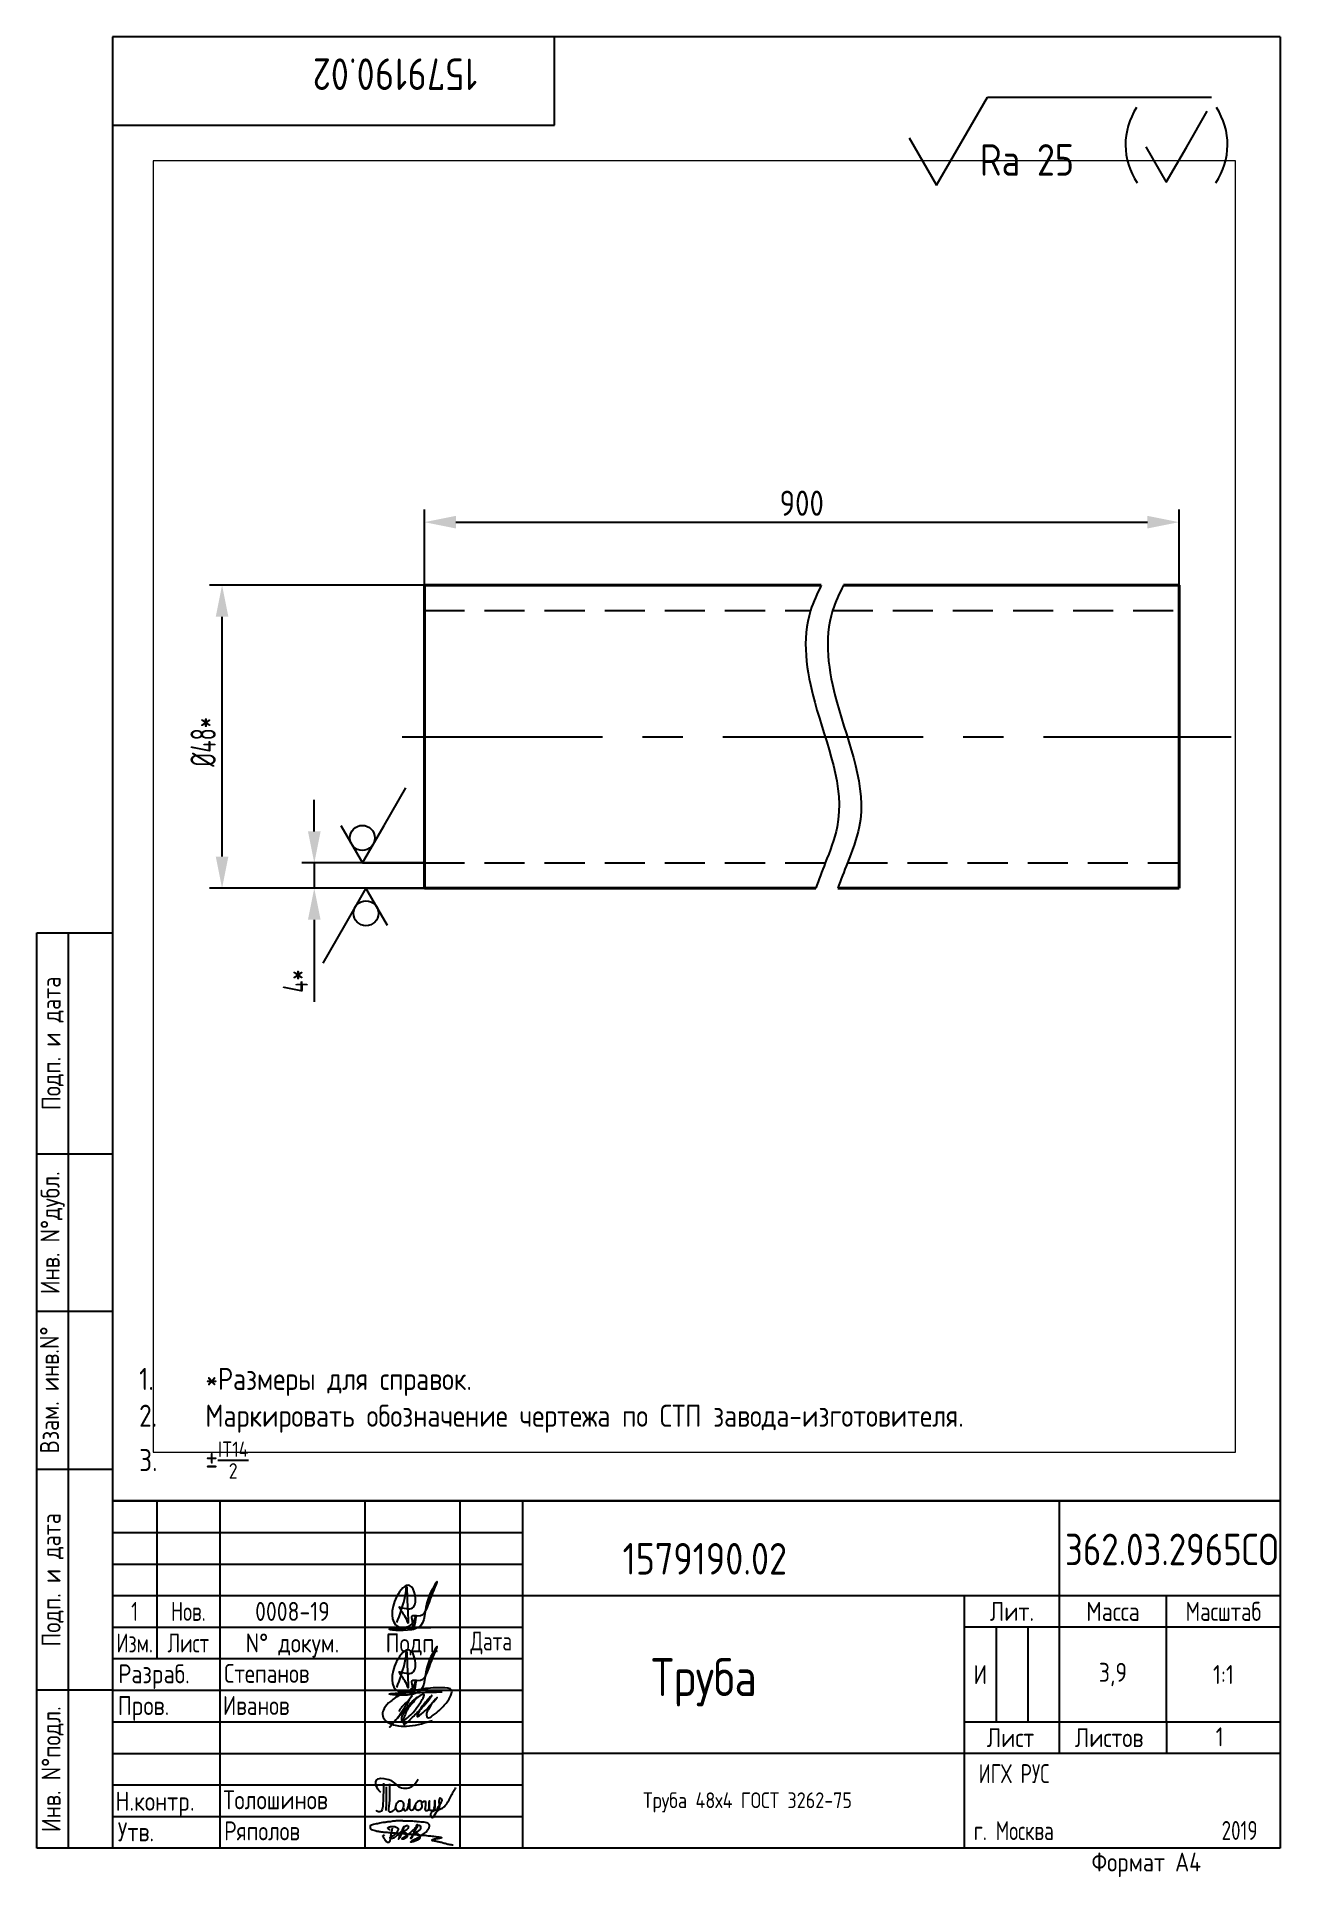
# Paper-space layout 'Лист1' of a CAD drawing. Header units: millimetres. Extents: x 7 to 204, y 0 to 291.
# The model-space entities are those that its viewports show. They can reach past a viewport. Long polylines and large blocks are cut down to what shows.
import ezdxf
from ezdxf.enums import TextEntityAlignment as Align

# ---------------------------------------------------------------- set-up
doc = ezdxf.new("R2010")
doc.units = ezdxf.units.MM
doc.linetypes.add('CENTER', pattern=[50.8, 31.75, -6.35, 6.35, -6.35])
doc.linetypes.add('HIDDEN', pattern=[9.525, 6.35, -3.175])
for name, color, linetype in [('12_SURFACE_FINISH', 7, 'Continuous'), ('Bord', 1, 'Continuous'), ('Cen', 5, 'CENTER'), ('Dim', 7, 'Continuous'), ('Hide', 2, 'HIDDEN'), ('Text', 3, 'Continuous')]:
    doc.layers.add(name, color=color, linetype=linetype)
doc.layers.add('AM_VIEWS', color=1, linetype='Continuous', lineweight=25, plot=False)
doc.layers.add('Cont', color=6, linetype='Continuous', lineweight=40)
doc.layers.add('Основные', color=5, linetype='Continuous', lineweight=40)
doc.styles.get("Standard").update_dxf_attribs({"font": 'arial.ttf'})
doc.styles.add('Style1', font='romans.shx', dxfattribs={"width": 0.8})
doc.dimstyles.new('DIMSTYLE_1', dxfattribs={"dimtxt": 4, "dimasz": 5, "dimexe": 2, "dimexo": 0, "dimgap": 1, "dimtad": 1, "dimdec": 4, "dimlfac": 2, "dimdsep": 46, "dimtxsty": 'Standard', "dimblk": '_FILLED', "dimblk1": '_FILLED', "dimblk2": '_FILLED', "dimcen": 0.09, "dimadec": 4, "dimazin": 2, "dimtp": 0.3, "dimtm": 0.3, "dimtfac": 1, "dimtdec": 4, "dimtofl": 0, "dimtmove": 0, "dimatfit": 3, "dimldrblk": '_FILLED', "dimfxl": 1, "dimtolj": 1, "dimarcsym": 0})
doc.dimstyles.new('DIMSTYLE_2', dxfattribs={"dimtxt": 4, "dimasz": 5, "dimexe": 2, "dimexo": 0, "dimgap": 1, "dimtad": 1, "dimdec": 4, "dimlfac": 2, "dimdsep": 46, "dimtxsty": 'Standard', "dimblk": '_FILLED', "dimblk1": '_FILLED', "dimblk2": '_FILLED', "dimcen": 0.09, "dimadec": 4, "dimazin": 2, "dimtp": 0.2, "dimtm": 0.2, "dimtfac": 1, "dimtdec": 4, "dimtofl": 0, "dimtmove": 0, "dimatfit": 3, "dimldrblk": '_FILLED', "dimfxl": 1, "dimtolj": 1, "dimarcsym": 0})

# ---------------------------------------------------------------- blocks, each defined once
blk = doc.blocks.new('A$C63F45750')
at = {"layer": 'Text'}
for points, knots in [([(3.17, 2.37), (3.12, 2.38), (3.04, 2.41), (2.94, 2.5), (2.85, 2.57), (2.79, 2.69), (2.87, 2.77), (2.99, 2.84), (3.16, 2.89), (3.36, 2.93), (3.6, 2.95), (3.82, 2.92), (4.05, 2.87), (4.25, 2.78), (4.45, 2.63), (4.46, 2.42), (4.38, 2.26), (4.28, 2.1), (4.17, 1.94), (4.03, 1.78), (3.89, 1.62), (3.75, 1.52), (3.63, 1.43), (3.49, 1.36), (3.35, 1.3), (3.24, 1.25), (3.16, 1.21), (3.12, 1.15), (3.19, 1.1), (3.27, 1.09), (3.4, 1.07), (3.55, 1.07), (3.72, 1.12), (3.92, 1.19), (4.1, 1.34), (4.26, 1.51), (4.44, 1.65), (4.59, 1.81), (4.74, 1.93), (4.84, 2.04), (4.93, 2.14), (5.07, 2.29), (5.19, 2.53), (5.28, 2.68), (5.35, 2.96), (5.23, 2.66), (5.2, 2.44), (5.04, 2.09), (4.95, 1.81), (4.86, 1.57), (4.75, 1.31), (4.67, 1.12), (4.46, 0.78), (4.62, 1.17), (4.71, 1.45), (4.88, 1.74), (5.01, 2), (5.08, 2.19), (5.19, 2.4), (5.32, 2.58), (5.4, 2.75), (5.52, 2.89), (5.65, 3.04), (5.85, 3.1), (6.02, 3.03), (6.08, 2.87), (6.03, 2.7), (5.9, 2.51), (5.7, 2.37), (5.55, 2.23), (5.4, 2.17), (5.31, 2.12), (5.12, 2.09), (5.35, 2.07), (5.48, 2), (5.64, 1.93), (5.75, 1.8), (5.85, 1.67), (5.89, 1.54), (5.89, 1.37), (5.8, 1.2), (5.63, 1.06), (5.41, 0.94), (5.23, 0.86), (5.02, 0.92), (5.13, 1.1), (5.28, 1.16), (5.44, 1.27), (5.61, 1.36), (5.74, 1.46), (5.86, 1.53), (5.95, 1.61), (6.05, 1.69), (6.15, 1.77), (6.28, 1.87), (6.46, 2.02), (6.65, 2.19), (6.83, 2.37), (6.98, 2.49), (7.11, 2.61), (7.2, 2.74), (7.32, 2.84), (7.42, 2.97), (7.48, 3.08), (7.48, 3.27), (7.34, 3.08), (7.28, 2.94), (7.18, 2.69), (7.1, 2.46), (7, 2.22), (6.93, 1.98), (6.83, 1.78), (6.73, 1.55), (6.67, 1.34), (6.6, 1.14), (6.56, 1.03), (6.39, 0.99), (6.62, 1.33), (6.75, 1.54), (6.93, 1.87), (7.05, 2.08), (7.18, 2.32), (7.33, 2.6), (7.47, 2.89), (7.6, 3.07), (7.79, 3.18), (7.95, 3.01), (8, 2.81), (7.99, 2.62), (7.94, 2.46), (7.83, 2.33), (7.69, 2.22), (7.53, 2.11), (7.37, 2.03), (7.21, 1.99), (7.11, 1.97), (6.89, 1.98), (7.07, 1.94), (7.15, 1.9), (7.27, 1.88), (7.39, 1.84), (7.52, 1.81), (7.62, 1.72), (7.7, 1.62), (7.78, 1.51), (7.83, 1.39), (7.87, 1.26), (7.88, 1.13), (7.86, 0.99), (7.75, 0.88), (7.6, 0.77), (7.4, 0.73), (7.19, 0.66), (6.97, 0.55), (6.71, 0.48), (6.57, 0.44), (6.42, 0.42), (6.52, 0.58), (6.61, 0.64), (6.81, 0.78), (7.06, 0.89), (7.33, 1.04), (7.55, 1.16), (7.7, 1.24), (7.84, 1.32), (7.99, 1.43), (8.21, 1.58), (8.48, 1.76), (8.74, 1.95), (8.97, 2.12), (9.1, 2.29), (9.23, 2.44), (9.3, 2.6), (9.37, 2.74), (9.42, 2.92), (9.45, 3.13), (9.21, 3.48), (8.67, 3.59), (8.09, 3.63), (7.57, 3.66), (7.06, 3.74), (6.57, 3.75), (6.09, 3.74), (5.67, 3.78), (5.28, 3.78), (4.96, 3.81), (4.65, 3.83), (4.31, 3.82), (3.97, 3.79), (3.61, 3.74), (3.22, 3.67), (2.86, 3.66), (2.53, 3.61), (2.18, 3.52), (1.78, 3.54), (1.38, 3.37), (0.96, 3.35), (0.58, 3.24), (0.25, 3.19), (0.03, 3.06), (-0.03, 2.83), (0.02, 2.6), (0.26, 2.38), (0.59, 2.33), (1, 2.2), (1.48, 2.15), (1.93, 2.05), (2.35, 2.02), (2.72, 2.01), (3.11, 1.94), (3.68, 1.94), (4.25, 1.83), (4.91, 1.87), (5.53, 1.76), (6.13, 1.72), (6.73, 1.71), (7.32, 1.62), (7.99, 1.55), (8.64, 1.54), (9.16, 1.46), (9.61, 1.42), (10.03, 1.4), (10.41, 1.32), (10.73, 1.29), (11.01, 1.24), (11.18, 1.23), (11.42, 1.14), (11.18, 1.06), (11.01, 1.03), (10.71, 0.98), (10.37, 0.92), (10.1, 0.91), (9.65, 0.75), (10.22, 0.67), (10.54, 0.59), (11.08, 0.47), (11.61, 0.35), (12.17, 0.15), (12.64, 0.08), (12.98, 0.03), (13.11, 0.01), (13.18, 0)], [0, 0, 0, 0, 0.153866, 0.270441, 0.388867, 0.510533, 0.592156, 0.71333, 0.90842, 1.11344, 1.349254, 1.61246, 1.782219, 2.047249, 2.291879, 2.451528, 2.651081, 2.806158, 3.017979, 3.227348, 3.462381, 3.633009, 3.75766, 3.920516, 4.080796, 4.214529, 4.291786, 4.349969, 4.397594, 4.50822, 4.594826, 4.799244, 4.954392, 5.128468, 5.437537, 5.632649, 5.842485, 6.094987, 6.293219, 6.410959, 6.551192, 6.687808, 7.022147, 7.294342, 7.425356, 7.52079, 7.946481, 8.313051, 8.59833, 8.833695, 9.090496, 9.427695, 9.601191, 9.883219, 10.093306, 10.673943, 10.798776, 10.974628, 11.287247, 11.486184, 11.648652, 11.848902, 12.027194, 12.25348, 12.40059, 12.537783, 12.716293, 12.91523, 13.208551, 13.438489, 13.549668, 13.67779, 13.77127, 13.930001, 14.029091, 14.272112, 14.434836, 14.547084, 14.739051, 14.830983, 15.061241, 15.268922, 15.500489, 15.788979, 15.879568, 16.024283, 16.221854, 16.418714, 16.593102, 16.783247, 16.91018, 17.018213, 17.135263, 17.278205, 17.430482, 17.620087, 17.979626, 18.191789, 18.388716, 18.565718, 18.714854, 18.857929, 19.039974, 19.171375, 19.283034, 19.400085, 19.618058, 19.882245, 20.150781, 20.377854, 20.649532, 20.89723, 21.042543, 21.40016, 21.557817, 21.667145, 21.752781, 21.926256, 22.412297, 22.813145, 22.961412, 23.171289, 23.607257, 23.940428, 24.110007, 24.291214, 24.48084, 24.697609, 24.904078, 25.034245, 25.218018, 25.407651, 25.573473, 25.787447, 25.930292, 26.051316, 26.18846, 26.285312, 26.406799, 26.52425, 26.630463, 26.793722, 26.898606, 27.029313, 27.171012, 27.314101, 27.419918, 27.580557, 27.709367, 27.829268, 28.024364, 28.266961, 28.41242, 28.705761, 28.989137, 29.187748, 29.233768, 29.332802, 29.529535, 29.667094, 30.039923, 30.332117, 30.61061, 30.769982, 30.856778, 31.109923, 31.313488, 31.656425, 32.066331, 32.296628, 32.49714, 32.710276, 32.891468, 33.014834, 33.177747, 33.444503, 33.618009, 34.409008, 34.914636, 35.419802, 35.95397, 36.458179, 36.88069, 37.388403, 37.738353, 38.034261, 38.353468, 38.693154, 39.037638, 39.391136, 39.787481, 40.203773, 40.488977, 40.784975, 41.26625, 41.668005, 42.070065, 42.499388, 42.869834, 43.079573, 43.213439, 43.554591, 43.717296, 44.153724, 44.506336, 45.019111, 45.587859, 45.90191, 46.270392, 46.703958, 47.093115, 47.952647, 48.44014, 49.079253, 49.808223, 50.268654, 50.851051, 51.604831, 52.298429, 52.776925, 53.1907, 53.661988, 54.042386, 54.348524, 54.616841, 54.853814, 54.983777, 55.126096, 55.333328, 55.613101, 56.008732, 56.315809, 56.59982, 56.87931, 57.399251, 57.889617, 58.432507, 59.066698, 59.660314, 59.862668, 60.07277, 60.07277, 60.07277, 60.07277]), ([(2.31, 1.53), (2.26, 1.52), (2.17, 1.51), (2.06, 1.48), (1.93, 1.38), (2.07, 1.25), (2.14, 1.11), (2.26, 0.93), (2.39, 0.72), (2.57, 0.54), (2.71, 0.44), (2.86, 0.4), (3.02, 0.43), (3.14, 0.54), (3.21, 0.79), (3.25, 1.07), (3.31, 1.4), (3.35, 1.67), (3.38, 1.92), (3.47, 2.19), (3.5, 2.43), (3.54, 2.59), (3.56, 2.64)], [0, 0, 0, 0, 0.15847, 0.269731, 0.363591, 0.555514, 0.688037, 0.848606, 1.204359, 1.433632, 1.58673, 1.729549, 1.880686, 2.057874, 2.19169, 2.63505, 2.928153, 3.184121, 3.441863, 3.696117, 4.025873, 4.178055, 4.178055, 4.178055, 4.178055])]:
    blk.add_open_spline(points, degree=3, knots=knots, dxfattribs=at)
blk = doc.blocks.new('A$C4F4A4F5D')
at = {"layer": 'Основные', "lineweight": 25}
for points, knots in [([(0.76, 2.84), (0.53, 3.07), (0.02, 3.58), (-0.25, 5.26), (1.65, 5.12), (2.72, 4.57), (3.71, 3.46), (5.71, 3.44), (6.39, 4.52), (6.67, 4.97)], [0, 0, 0, 0, 0.995549, 2.196439, 3.853213, 4.970011, 6.02292, 8.170898, 9.705386, 9.705386, 9.705386, 9.705386]), ([(1.19, 4.34), (1.17, 3.4), (1.13, 2.06), (0.98, -0.44), (0.2, -0.16), (0.03, -0.03), (0, 0)], [0, 0, 0, 0, 3.274293, 4.654149, 5.171803, 5.30168, 5.30168, 5.30168, 5.30168]), ([(1.58, 3.74), (1.58, 3.25), (1.58, 2.32), (1.61, 1.07), (1.55, 0.31), (1.53, 0)], [0, 0, 0, 0, 1.453969, 2.804084, 3.740223, 3.740223, 3.740223, 3.740223]), ([(2.1, 4.21), (2.1, 3.72), (2.08, 2.67), (2.22, 1.45), (1.71, -0.56), (3.23, 0.14), (3.06, 1.09), (3.85, 1.74), (4.43, 1.17), (4.31, 0.54), (4.11, -0.15), (3.33, -0.21), (3.11, 0.28), (3.13, 0.53), (3.14, 0.66)], [0, 0, 0, 0, 1.402041, 3.063923, 4.415037, 5.298701, 6.374637, 7.087927, 7.603499, 8.330482, 8.911132, 9.613125, 9.996533, 10.366919, 10.366919, 10.366919, 10.366919]), ([(7.18, 1.27), (7.27, 1.3), (7.44, 1.37), (7.78, 1.56), (7.87, 1.06), (7.83, 0.71), (7.66, -0.05), (8.07, 0.01), (8.43, 0.12), (8.39, 0.68), (8.46, 1.9), (8.39, 0.94), (8.43, 0.6), (8.37, 0.05), (8.74, 0.07), (9.11, -0.03), (9.26, 0.49), (9.33, 0.95), (9.27, 1.34), (9.32, 1.77), (9.28, 0.91), (9.34, 0.6), (9.2, 0.14), (9.65, -0.01), (9.83, 0.61), (10.14, 1.03), (10.6, 1.72), (9.95, 2.11), (9.91, 1.23), (10.07, 0.69), (9.92, 0), (9.35, -0.37), (8.95, -1.56), (8.34, 0.07), (10.28, -0.02), (11.26, 1.1), (11.82, 2.15), (12.24, 3.04), (12.52, 3.46), (12.65, 3.65)], [0, 0, 0, 0, 0.305783, 0.619019, 0.796582, 1.5526, 2.082394, 2.34716, 2.5822, 3.136594, 4.040413, 4.363654, 5.267311, 5.441668, 5.78494, 6.114287, 6.466434, 7.104395, 7.620812, 7.679251, 8.272982, 8.692439, 9.1059, 9.338721, 9.784511, 10.568279, 11.297869, 11.566962, 12.285888, 12.851793, 13.545205, 14.102749, 15.055561, 15.671649, 17.422398, 18.699613, 20.16544, 20.963871, 21.66672, 21.66672, 21.66672, 21.66672]), ([(4.28, 0.44), (4.31, 0.37), (4.37, 0.25), (4.41, 0.06), (4.62, -0.05), (5, 0.18), (5.14, 0.84), (5.2, 1.3), (5.31, 2.06), (5.31, 1.17), (5.3, 0.78), (5.2, 0.26), (5.58, -0.01), (5.91, 0.16), (6.08, 0.5), (6.26, 0.9), (6.43, 1.31), (6.72, 1.59), (7.17, 1.58), (7.18, 1.05), (7.31, 0.57), (6.99, 0.02), (6.34, -0.02), (6.17, 0.51), (6.24, 0.79), (6.27, 0.92)], [0, 0, 0, 0, 0.247339, 0.413433, 0.559308, 0.874045, 1.558567, 2.392422, 2.645523, 3.22433, 3.719885, 4.231527, 4.573657, 4.879974, 5.190145, 5.704595, 6.19318, 6.529505, 6.863422, 7.269696, 7.83948, 8.395909, 8.926487, 9.378613, 9.791445, 9.791445, 9.791445, 9.791445])]:
    blk.add_open_spline(points, degree=3, knots=knots, dxfattribs=at)
blk = doc.blocks.new('SYM_131_BL9', base_point=(168.67, 275.27))
at = {"layer": '12_SURFACE_FINISH', "color": 2, "linetype": 'Continuous'}
for p, q in [((148.41, 269.94), (156.46, 283.87)), ((156.46, 283.87), (191.97, 283.87)), ((188.05, 276.03), (191.3, 281.65)), ((144.08, 277.44), (148.41, 269.94)), ((181.55, 276.03), (184.8, 270.4)), ((184.8, 270.4), (188.05, 276.03))]:
    blk.add_line(p, q, dxfattribs=at)
for centre, start, end in [((189.08, 276.35), 146.7128, 214.1116), ((183.76, 276.35), 325.8884, 33.2872)]:
    blk.add_arc(centre, 10.74, start, end, dxfattribs=at)
at = {"layer": '12_SURFACE_FINISH', "color": 2, "linetype": 'Continuous', "style": 'Style1', "width": 0.8}
blk.add_text('Ra 25', height=5, dxfattribs=at).set_placement((155.27, 271.44))
blk = doc.blocks.new('_FILLED')
at = {"color": 0, "linetype": 'ByBlock'}
blk.add_solid([(0, 0), (-1, 0.2), (-1, -0.2)], dxfattribs=at)
blk = doc.blocks.new('*D12')
at = {"layer": 'Defpoints', "color": 0, "linetype": 'Continuous', "transparency": 16777216}
for p in [(269.88, 273.18), (269.88, 263.18), (150.31, 259.18)]:
    blk.add_point(p, dxfattribs=at)
at = {"layer": 'Dim', "color": 0, "linetype": 'Continuous', "lineweight": -2, "transparency": 16777216}
for p, q in [((150.31, 259.18), (150.31, 275.18)), ((269.88, 263.18), (269.88, 275.18)), ((155.31, 273.18), (264.88, 273.18))]:
    blk.add_line(p, q, dxfattribs=at)
at = {"layer": 'Dim', "color": 0, "linetype": 'Continuous', "lineweight": -2, "transparency": 16777216, "xscale": 5, "yscale": 5, "zscale": 5, "rotation": 180}
blk.add_blockref('_FILLED', (150.31, 273.18), dxfattribs=at)
at = {"layer": 'Dim', "color": 0, "linetype": 'Continuous', "lineweight": -2, "transparency": 16777216, "xscale": 5, "yscale": 5, "zscale": 5}
blk.add_blockref('_FILLED', (269.88, 273.18), dxfattribs=at)
at = {"layer": 'Dim', "color": 0, "linetype": 'Continuous', "transparency": 16777216, "insert": (210.1, 278.18), "char_height": 4, "attachment_point": 2, "style": 'Style1'}
blk.add_mtext('\\A1;{\\Q0;900}', dxfattribs=at)
blk = doc.blocks.new('*D13')
at = {"layer": 'Defpoints', "color": 0, "linetype": 'Continuous', "transparency": 16777216}
for p in [(118.26, 263.18), (150.31, 263.18), (150.31, 215.18)]:
    blk.add_point(p, dxfattribs=at)
at = {"layer": 'Dim', "color": 0, "linetype": 'Continuous', "lineweight": -2, "transparency": 16777216}
for p, q in [((150.31, 263.18), (116.26, 263.18)), ((118.26, 220.18), (118.26, 258.18)), ((150.31, 215.18), (116.26, 215.18))]:
    blk.add_line(p, q, dxfattribs=at)
at = {"layer": 'Dim', "color": 0, "linetype": 'Continuous', "lineweight": -2, "transparency": 16777216, "xscale": 5, "yscale": 5, "zscale": 5}
for p, rotation in [((118.26, 263.18), 90), ((118.26, 215.18), 270)]:
    blk.add_blockref('_FILLED', p, dxfattribs=dict(at, rotation=rotation))
at = {"layer": 'Dim', "color": 0, "linetype": 'Continuous', "transparency": 16777216, "insert": (113.26, 238.35), "char_height": 4, "attachment_point": 2, "rotation": 90, "style": 'Style1'}
blk.add_mtext('\\A1;{\\fГОСТ тип А|b0|i0|c204|p34;\\Q0;%%C48*}', dxfattribs=at)
blk = doc.blocks.new('SF1_BL10', base_point=(57.15, 197.21))
at = {"layer": '12_SURFACE_FINISH', "color": 2, "linetype": 'Continuous'}
for p, q in [((58.86, 197.2), (62.29, 203.15)), ((52.01, 197.2), (55.43, 191.27)), ((55.43, 191.27), (58.86, 197.2))]:
    blk.add_line(p, q, dxfattribs=at)
blk.add_circle((55.43, 195.24), 1.98, dxfattribs=at)
blk = doc.blocks.new('SF2_BL11', base_point=(54.28, 181.33))
at = {"layer": '12_SURFACE_FINISH', "color": 2, "linetype": 'Continuous'}
for p, q in [((56, 187.27), (52.58, 181.34)), ((59.42, 181.34), (56, 187.27)), ((52.58, 181.34), (49.14, 175.39))]:
    blk.add_line(p, q, dxfattribs=at)
blk.add_circle((56, 183.3), 1.98, dxfattribs=at)
blk = doc.blocks.new('*D30')
at = {"layer": 'Defpoints', "color": 0, "linetype": 'Continuous', "transparency": 16777216}
for p in [(132.87, 219.18), (150.31, 219.18), (150.31, 215.18)]:
    blk.add_point(p, dxfattribs=at)
at = {"layer": 'Dim', "color": 0, "linetype": 'Continuous', "lineweight": -2, "transparency": 16777216}
for p, q in [((132.87, 224.18), (132.87, 229.18)), ((150.31, 219.18), (130.87, 219.18)), ((132.87, 219.18), (132.87, 215.18)), ((150.31, 215.18), (130.87, 215.18)), ((132.87, 210.18), (132.87, 197.16))]:
    blk.add_line(p, q, dxfattribs=at)
at = {"layer": 'Dim', "color": 0, "linetype": 'Continuous', "lineweight": -2, "transparency": 16777216, "xscale": 5, "yscale": 5, "zscale": 5}
for p, rotation in [((132.87, 219.18), 270), ((132.87, 215.18), 90)]:
    blk.add_blockref('_FILLED', p, dxfattribs=dict(at, rotation=rotation))
at = {"layer": 'Dim', "color": 0, "linetype": 'Continuous', "transparency": 16777216, "insert": (127.87, 200.45), "char_height": 4, "attachment_point": 2, "rotation": 90, "style": 'Style1'}
blk.add_mtext('\\A1;{\\fГОСТ тип А|b0|i0|c204|p34;4}{\\fГОСТ тип А|b0|i0|c204|p34;*}', dxfattribs=at)

msp = doc.modelspace()

# ---------------------------------------------------------------- linework, layer by layer
at = {"layer": '12_SURFACE_FINISH', "linetype": 'Continuous'}
for p, q in [((140.494424, 219.17884), (150.313137, 219.17884)), ((141.059717, 215.17884), (150.313137, 215.17884))]:
    msp.add_line(p, q, dxfattribs=at)
at = {"layer": 'Bord'}
for points in [[(213.192579, 263.17884), (212.562072, 261.859964), (209.823855, 256.132242), (211.861207, 242.609751), (217.880153, 229.341522), (214.0105, 219.703321), (212.809194, 216.508365), (212.309292, 215.17884)], [(216.692781, 263.17884), (216.062274, 261.859964), (213.324057, 256.132242), (215.361409, 242.609751), (221.380355, 229.341522), (217.510702, 219.703321), (216.309396, 216.508365), (215.809494, 215.17884)]]:
    msp.add_open_spline(points, degree=3, knots=[0, 0, 0, 0, 4.3439384603, 18.8652187806, 38.9724102045, 44.9754894628, 49.2539853911, 49.2539853911, 49.2539853911, 49.2539853911], dxfattribs=at)
at = {"layer": 'Cen', "linetype": 'CENTER'}
msp.add_line((146.793137, 239.17884), (278.152753, 239.17884), dxfattribs=at)
at = {"layer": 'Cont', "linetype": 'Continuous'}
for p, q in [((150.313137, 263.17884), (150.313137, 215.17884)), ((150.313137, 263.17884), (213.192579, 263.17884)), ((216.692781, 263.17884), (269.879717, 263.17884)), ((269.879717, 263.17884), (269.879717, 215.17884)), ((150.313137, 215.17884), (212.309292, 215.17884)), ((215.809494, 215.17884), (269.879717, 215.17884))]:
    msp.add_line(p, q, dxfattribs=at)
at = {"layer": 'Hide', "linetype": 'HIDDEN'}
for p, q in [((150.313137, 259.17884), (211.49853, 259.17884)), ((214.998732, 259.17884), (269.879717, 259.17884)), ((150.313137, 219.17884), (213.827689, 219.17884)), ((217.327891, 219.17884), (269.879717, 219.17884))]:
    msp.add_line(p, q, dxfattribs=at)

# ---------------------------------------------------------------- block references
at = {"layer": 'Text', "linetype": 'Continuous'}
for name, p in [('SF1_BL10', (142.212393, 225.119582)), ('SF2_BL11', (139.341748, 209.238097))]:
    msp.add_blockref(name, p, dxfattribs=at)

# ---------------------------------------------------------------- dimensions: what is measured, and where the dimension line sits
at = {"layer": 'Dim', "linetype": 'Continuous'}
dim = msp.add_linear_dim(base=(269.879717, 273.17884), p1=(150.313137, 259.17884), p2=(269.879717, 263.17884), text='{\\Q0;900}', dimstyle='DIMSTYLE_1', override={"dimpost": '', "dimtxsty": 'Style1'}, dxfattribs=at)
dim.commit()
dim.dimension.update_dxf_attribs({"geometry": '*D12', "text_midpoint": (210.096427, 273.17884), "dimtype": 160})
for base, p2, text, override, picture, middle in [((118.259539, 263.17884), (150.313137, 263.17884), '{\\fГОСТ тип А|b0|i0|c204|p34;\\Q0;%%C<>*}', {"dimlfac": 1, "dimpost": '', "dimtxsty": 'Style1'}, '*D13', (118.259539, 238.352088)), ((132.865922, 219.17884), (150.313137, 219.17884), '<>{\\fГОСТ тип А|b0|i0|c204|p34;*}', {"dimlfac": 1, "dimpost": '{\\fГОСТ тип А|b0|i0|c204|p34;<>}', "dimtxsty": 'Style1', "dimtofl": 1}, '*D30', (132.865922, 200.445506))]:
    dim = msp.add_linear_dim(base=base, p1=(150.313137, 215.17884), p2=p2, angle=90, text=text, dimstyle='DIMSTYLE_2', override=override, dxfattribs=at)
    dim.commit()
    dim.dimension.update_dxf_attribs({"geometry": picture, "text_midpoint": middle, "dimtype": 160})

psp = doc.layouts.new('Лист1')

# ---------------------------------------------------------------- linework, layer by layer
at = {"layer": 'Bord', "color": 6}
for p, q in [((204.23, 291.18), (19.23, 291.18)), ((19.23, 291.18), (19.23, 4.18)), ((89.23, 277.18), (89.23, 291.18)), ((204.23, 291.18), (204.23, 4.18)), ((204.23, 291.18), (204.23, 4.18)), ((19.23, 277.18), (89.23, 277.18)), ((7.23, 4.18), (7.23, 149.18)), ((7.23, 149.18), (19.23, 149.18)), ((12.23, 4.18), (12.23, 149.18)), ((7.23, 114.18), (19.23, 114.18)), ((19.23, 89.18), (7.23, 89.18)), ((19.23, 64.18), (7.23, 64.18)), ((19.23, 59.18), (204.23, 59.18)), ((204.23, 59.18), (19.23, 59.18)), ((26.23, 59.18), (26.23, 34.18)), ((36.23, 59.18), (36.23, 4.18)), ((59.23, 4.18), (59.23, 59.18)), ((74.23, 59.18), (74.23, 4.18)), ((84.23, 4.18), (84.23, 59.18)), ((169.23, 59.18), (169.23, 24.18)), ((19.23, 54.18), (84.23, 54.18)), ((19.23, 49.18), (84.23, 49.18)), ((19.23, 44.18), (84.23, 44.18)), ((84.23, 44.18), (204.23, 44.18)), ((154.23, 4.18), (154.23, 44.18)), ((186.23, 24.18), (186.23, 44.18)), ((19.23, 39.18), (84.23, 39.18)), ((204.23, 39.18), (154.23, 39.18)), ((159.23, 39.18), (159.23, 24.18)), ((164.23, 39.18), (164.23, 24.18)), ((84.23, 34.18), (19.23, 34.18)), ((19.23, 29.18), (7.23, 29.18)), ((19.23, 29.18), (84.23, 29.18)), ((19.23, 24.18), (84.23, 24.18)), ((154.23, 24.18), (204.23, 24.18)), ((169.23, 24.18), (169.23, 19.18)), ((186.23, 24.18), (186.23, 19.18)), ((19.23, 19.18), (84.23, 19.18)), ((204.23, 19.18), (84.23, 19.18)), ((19.23, 14.18), (84.23, 14.18)), ((19.23, 9.18), (84.23, 9.18)), ((19.23, 4.18), (7.23, 4.18)), ((204.23, 4.18), (19.23, 4.18))]:
    psp.add_line(p, q, dxfattribs=at)
for points, knots in [([(64.28, 39.91), (64.73, 41.14), (65.29, 42.72), (65.7, 44.46), (65.89, 47.01), (65.85, 42.78), (66.12, 39.65), (65.61, 41.03), (65.25, 41.24), (64.63, 42.39), (65.65, 42.13), (67.86, 41.62), (66.75, 47.32), (63.32, 43.39), (63.11, 38.54), (66.89, 39.24), (67.46, 42.01), (66.82, 37.56), (66.82, 40), (66.48, 41.17), (68.81, 40.67), (69.27, 43.31), (71.45, 47.77), (68.25, 42.78), (69.33, 38.28), (59.35, 38.95), (66.67, 39.09), (71.44, 39.18)], [0, 0, 0, 0, 3.85061, 4.956406, 5.595294, 10.558929, 11.056694, 11.285996, 13.850038, 13.954775, 14.042161, 16.220396, 19.701031, 22.44905, 27.186736, 29.831155, 30.672237, 32.86133, 34.17858, 34.987818, 35.874727, 39.229915, 42.132322, 45.033166, 50.025384, 54.409049, 62.587523, 62.587523, 62.587523, 62.587523]), ([(64.28, 29.65), (64.73, 30.88), (65.29, 32.46), (65.7, 34.2), (65.89, 36.76), (65.85, 32.52), (66.12, 29.4), (65.61, 30.77), (65.25, 30.98), (64.63, 32.13), (65.65, 31.87), (67.86, 31.36), (66.75, 37.06), (63.32, 33.13), (63.11, 28.29), (66.89, 28.98), (67.46, 31.75), (66.82, 27.3), (66.82, 29.75), (66.48, 30.92), (68.81, 30.41), (69.27, 33.05), (71.45, 37.51), (68.25, 32.52), (69.33, 28.02), (59.35, 28.69), (66.67, 28.83), (71.44, 28.92)], [0, 0, 0, 0, 3.85061, 4.956406, 5.595294, 10.558929, 11.056694, 11.285996, 13.850038, 13.954775, 14.042161, 16.220396, 19.701031, 22.44905, 27.186736, 29.831155, 30.672237, 32.86133, 34.17858, 34.987818, 35.874727, 39.229915, 42.132322, 45.033166, 50.025384, 54.409049, 62.587523, 62.587523, 62.587523, 62.587523]), ([(67.52, 28.17), (67.03, 27.72), (66.17, 26.94), (65.36, 25.66), (64.87, 24.8), (65.1, 24.16), (65.8, 24.69), (66.41, 25.17), (67.32, 26.19), (67.99, 27.25), (68.45, 27.89), (68.66, 28.67), (67.92, 28.37), (67.36, 27.94), (66.74, 27.11), (66.06, 26.44), (65.71, 25.63), (65.37, 24.83), (65.27, 24.28), (65.32, 23.68), (66.04, 24.16), (66.72, 24.89), (68.03, 26.15), (68.91, 27.09), (70.3, 28.99), (68.28, 26.69), (67.91, 26.2), (67.37, 24.84), (68.74, 25.87), (69.1, 26.29), (71.18, 28.61), (69.73, 27.06), (69.35, 26.25), (68.85, 25.44), (69.16, 24.65), (70.17, 25.29), (71.05, 26.02), (72.07, 27.08), (72.74, 28.08), (73.33, 29.58), (70.49, 29.62), (68.21, 29.41), (65.24, 28.82), (63.35, 27.58), (62.26, 26.51), (61.89, 25.35), (62.37, 24.29), (63.42, 23.77), (64.75, 23.46), (66.34, 23.48), (68.13, 23.84), (69.33, 24.23), (69.91, 24.42)], [0, 0, 0, 0, 1.9755, 3.453266, 4.599682, 4.791473, 5.145238, 6.497385, 7.664272, 9.094306, 10.114998, 10.459762, 10.811562, 11.792042, 12.959743, 13.767676, 14.660412, 15.605031, 16.245448, 16.572031, 16.925795, 18.146901, 20.185044, 21.789331, 22.951009, 24.626743, 26.592474, 27.035558, 27.450584, 30.017364, 31.457812, 32.594833, 33.885024, 34.80449, 35.192074, 35.984441, 37.373068, 39.207782, 40.066553, 41.248724, 42.851981, 46.196805, 49.405498, 51.42283, 52.958607, 53.90671, 54.859511, 56.175895, 57.248919, 58.950609, 60.891135, 62.727304, 62.727304, 62.727304, 62.727304]), ([(64.64, 25.8), (64.79, 26.08), (65.15, 26.74), (65.96, 27.29), (67.22, 29.23), (65.01, 25.63), (64.37, 24.77), (62.56, 22.65), (64.71, 25.28), (65.62, 26.01), (66.12, 26.43)], [0, 0, 0, 0, 0.949687, 2.182955, 3.211934, 5.843898, 8.089363, 9.295303, 11.182264, 13.603818, 13.603818, 13.603818, 13.603818])]:
    psp.add_open_spline(points, degree=3, knots=knots, dxfattribs=at)

# ---------------------------------------------------------------- block references
for name, p in [('A$C4F4A4F5D', (60.99, 10.13)), ('A$C63F45750', (60.03, 4.68))]:
    psp.add_blockref(name, p, dxfattribs=at)
at = {"layer": 'Text', "linetype": 'Continuous'}
psp.add_blockref('SYM_131_BL9', (170.05, 273.01), dxfattribs=at)

# ---------------------------------------------------------------- texts
at = {"layer": 'Bord', "color": 6, "linetype": 'Continuous', "insert": (119.84, 13.01), "char_height": 2.5, "width": 136.3781, "attachment_point": 2, "line_spacing_factor": 0.9, "style": 'Style1'}
psp.add_mtext('Труба 48х4 ГОСТ 3262-75', dxfattribs=at)
at = {"layer": 'Bord', "color": 6, "style": 'Style1', "width": 0.8}
for tag, text, p in [('И', 'И', (156.71, 31.68)), ('3,9', '', (177.73, 31.68)), ('1:1', '', (195.23, 31.68))]:
    psp.add_attdef(tag, text=text, height=3, dxfattribs=at).set_placement(p, align=Align.MIDDLE)
psp.add_attdef('1', text='', height=3, dxfattribs=at).set_placement((194.63, 21.81), align=Align.MIDDLE_CENTER)
at = {"layer": 'Bord', "color": 6, "style": 'Style1', "width": 0.7}
psp.add_attdef('2019', (194.95, 5.47), '', height=3, dxfattribs=at)
at = {"layer": 'Text', "style": 'Style1', "width": 0.8}
psp.add_text('1579190.02', height=5, rotation=180, dxfattribs=at).set_placement((77.02, 287.76))
for s, p in [('Подп. и дата', (9.73, 131.68)), ('Инв. N%%dдубл.', (9.73, 101.68)), ('Взам. инв.N%%d ', (9.23, 77.56)), ('Подп. и дата', (9.73, 46.68)), ('Инв. N%%dподл.', (9.73, 16.68))]:
    psp.add_text(s, height=3, rotation=90, dxfattribs=at).set_placement(p, align=Align.MIDDLE)
at = {"layer": 'Text', "style": 'Style1'}
for s, height, width, p in [('1579190.02', 5, 0.8, (100.04, 47.52)), ('Разpаб.', 3, 0.8, (20.15, 30.29)), ('Степанов', 3, 0.77, (36.91, 30.36)), ('Труба', 6, 0.8, (104.59, 28.27)), ('Пpов.', 3, 0.8, (20.06, 25.26)), ('Иванов', 3, 0.77, (36.71, 25.28)), ('Н.контp.', 3, 0.8, (19.69, 10.11)), ('Толошинов', 3, 0.8, (36.78, 10.32)), ('Утв.', 3, 0.8, (20.06, 5.25)), ('Ряполов', 3, 0.77, (36.91, 5.4)), ('г. Москва', 3, 0.7, (155.68, 5.44)), ('Фоpмат А4', 3, 0.8, (174.34, 0.47))]:
    psp.add_text(s, height=height, dxfattribs=dict(at, width=width)).set_placement(p)
at = {"layer": 'Text', "style": 'Style1', "width": 0.587013}
psp.add_text('362.03.2965СО', height=5, dxfattribs=at).set_placement((170.14, 49), (203.96, 49), align=Align.FIT)
at = {"layer": 'Text', "style": 'Style1'}
for s, width, p in [('1', 0.7, (22.73, 41.68)), ('Нов.', 0.7, (31.23, 41.68)), ('0008-19', 0.8, (47.73, 41.68)), ('Лит.', 0.8, (161.73, 41.68)), ('Масса', 0.8, (177.73, 41.68)), ('Масштаб', 0.75, (195.23, 41.68)), ('Изм.', 0.7, (22.73, 36.68)), ('Лист', 0.7, (31.23, 36.68)), ('N%%d докум.', 0.8, (47.73, 36.68)), ('Подп.', 0.8, (66.73, 36.68)), ('Лист', 0.8, (161.5, 21.68)), ('Листов', 0.8, (177.13, 21.68))]:
    psp.add_text(s, height=3, dxfattribs=dict(at, width=width)).set_placement(p, align=Align.MIDDLE_CENTER)
at = {"layer": 'Text', "style": 'Style1', "width": 0.7}
for s, p in [('Дата', (79.23, 36.68)), ('ИГХ РУС', (162.07, 15.98))]:
    psp.add_text(s, height=3, dxfattribs=at).set_placement(p, align=Align.MIDDLE)
at = {"layer": 'Text', "insert": (19.94, 80.27), "char_height": 3.5, "attachment_point": 1, "style": 'Style1'}
psp.add_mtext_dynamic_manual_height_columns('\\A1;\\pxi-3,l4,t4;1.\t*Размеры для справок.\\P2.\tМаркировать обозначение чертежа по СТП завода-изготовителя.\\P3.\t%%P{\\H0.7x;\\SIT14/2;\\H1.42857x; }', width=222.4288, gutter_width=12.5, heights=[24.13], dxfattribs=at)

# ---------------------------------------------------------------- viewports
at = {"layer": 'AM_VIEWS'}
psp.add_viewport(center=(111.42, 169.24), size=(171.49, 204.628), view_center_point=(193.098865, 228.139285), view_height=204.6277861, dxfattribs=at)

doc.saveas('drawing.dxf')
